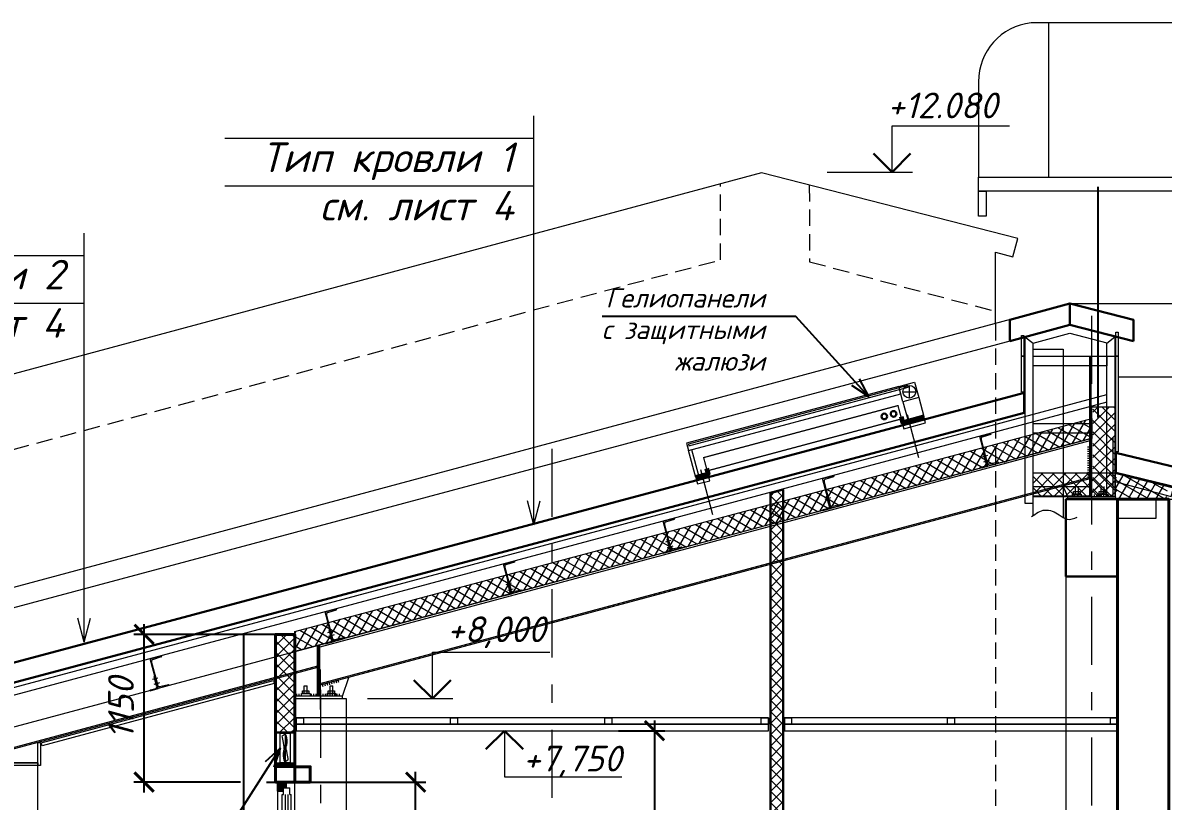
# Model space of a CAD drawing. Header units: millimetres. Extents: x -6419137 to 687965, y -598396 to 179722.
# Drawn here: x 382969 to 391841, y 93322 to 99376 of the extents above; entities that cross this region are included whole.
import ezdxf
from ezdxf.enums import TextEntityAlignment as Align

# ---------------------------------------------------------------- set-up
doc = ezdxf.new("R2010")
doc.units = ezdxf.units.MM
doc.header["$MEASUREMENT"] = 0
doc.linetypes.add('штриховаяX2', pattern=[38.1, 25.4, -12.7])
doc.linetypes.add('Штрихштриховая', pattern=[10936.110735, 5291.666508, -2116.666555, 1411.111116, -2116.666555])
for name, color, linetype, lineweight in [('k_ Металл', 5, 'Continuous', 40), ('крыша_Ном._пера__96', 7, 'Continuous', 13), ('Окна ArchiCAD_Ном._пера__96', 7, 'Continuous', 5), ('оси_Ном._пера__96', 7, 'Continuous', 5), ('отделка', 220, 'Continuous', 0), ('подп стены Инжзащита_Ном._пера__96', 7, 'Continuous', 13), ('подп стены Инжзащита_Ном._пера__99', 7, 'Continuous', 40), ('стены внутр_Ном._пера__96', 7, 'Continuous', 13), ('стены внутр_Ном._пера__99', 7, 'Continuous', 30), ('стены наруж_Ном._пера__96', 7, 'Continuous', 13), ('стены наруж_Ном._пера__99', 7, 'Continuous', 40), ('стены02_Ном._пера__99', 7, 'Continuous', 40), ('текст_Ном._пера__1', 7, 'Continuous', 25), ('текст_Ном._пера__96', 7, 'Continuous', 5), ('чертеж_Ном._пера__91', 250, 'Continuous', 5), ('чертеж_Ном._пера__96', 7, 'Continuous', 13), ('чертеж_Ном._пера__98', 7, 'Continuous', 35), ('Штриховка', 7, 'Continuous', 5)]:
    doc.layers.add(name, color=color, linetype=linetype, lineweight=lineweight)
doc.layers.add('Конструкции', color=7, linetype='Continuous', lineweight=5, true_color=0x0000e6)
doc.layers.add('оборудование_Ном._пера__1', color=7, linetype='Continuous', lineweight=5, true_color=0x7a3d00)
for name, color, linetype in [('крыша', 7, 'Continuous'), ('Окна ArchiCAD', 7, 'Continuous'), ('оси', 7, 'Continuous'), ('размеры', 7, 'Continuous'), ('текст', 7, 'Continuous')]:
    doc.layers.add(name, color=color, linetype=linetype)
doc.styles.get("Standard").update_dxf_attribs({"font": 'isocpeui.ttf'})
doc.styles.add('СГЕНЕРИР_СТИЛЬ_1', font='gost_2_304-81_type.ttf')
doc.dimstyles.get("Standard").update_dxf_attribs({"dimtxt": 150, "dimasz": 100, "dimexe": 100, "dimexo": 100, "dimgap": 80, "dimtad": 1, "dimtoh": 1, "dimdec": 0, "dimzin": 0, "dimdsep": 46, "dimtxsty": 'Standard', "dimblk": 'ARCHTICK', "dimblk2": 'ARCHTICK', "dimcen": 0.09, "dimdle": 100, "dimadec": 0, "dimazin": 0, "dimtfac": 1, "dimtdec": 0, "dimtofl": 0, "dimtmove": 0, "dimatfit": 3, "dimfxl": 1, "dimtolj": 1, "dimtzin": 0, "dimarcsym": 0})
doc.dimstyles.new('STEP', dxfattribs={"dimtxt": 200, "dimasz": 150, "dimexe": 80, "dimexo": 80, "dimgap": 80, "dimtad": 1, "dimdec": 0, "dimzin": 0, "dimdsep": 46, "dimtxsty": 'Standard', "dimblk": 'ARCHTICK', "dimcen": 150, "dimdle": 80, "dimadec": 0, "dimazin": 0, "dimtfac": 1, "dimtdec": 0, "dimtofl": 0, "dimtmove": 1, "dimatfit": 3, "dimfxl": 1, "dimtolj": 1, "dimtzin": 0, "dimarcsym": 0})
pattern_1 = [(45, (-48736.06, 50883.57), (-44.194174, 44.194174), []), (135, (-48736.06, 50883.57), (-44.194174, -44.194174), [])]

# ---------------------------------------------------------------- blocks, each defined once
blk = doc.blocks.new('Стандартный маркер сетки[19]_3', base_point=(122747.3, 1172.5))
at = {"layer": 'оси_Ном._пера__96', "linetype": 'Штрихштриховая', "ltscale": 0.1}
blk.add_line((122747.3, -2142), (122747.3, 11720.8), dxfattribs=at)
at = {"layer": 'оси_Ном._пера__96', "style": 'СГЕНЕРИР_СТИЛЬ_1'}
blk.add_attdef('AC_MarkerText_1', text='', height=350, rotation=360, dxfattribs=at).set_placement((122591.2, -3811.7), align=Align.BOTTOM_LEFT)
blk = doc.blocks.new('Линия_3_3', base_point=(116811.5, 8232.6))
at = {"layer": 'текст_Ном._пера__96', "linetype": 'Continuous'}
for q in [(116811.5, 11413.2), (116761.5, 8419.2), (116861.5, 8419.2)]:
    blk.add_line((116811.5, 8232.6), q, dxfattribs=at)
blk = doc.blocks.new('Стандартный маркер сетки[17]_3', base_point=(114347.3, 2539.6))
at = {"layer": 'оси_Ном._пера__96', "linetype": 'Штрихштриховая', "ltscale": 0.1}
blk.add_line((114347.3, 8601.8), (114347.3, -2142), dxfattribs=at)
at = {"layer": 'оси_Ном._пера__96', "style": 'СГЕНЕРИР_СТИЛЬ_1'}
blk.add_attdef('AC_MarkerText_1', text='', height=350, rotation=360, dxfattribs=at).set_placement((114208.2, -3811.7), align=Align.BOTTOM_LEFT)
blk = doc.blocks.new('Элемент разреза_21_1')
at = {"layer": 'Окна ArchiCAD_Ном._пера__96', "linetype": 'Continuous', "true_color": 0x33ccff}
for points in [[(63482.2, 7305), (63482.2, 7350), (63412.2, 7350), (63412.2, 7280), (63457.2, 7280), (63457.2, 7305)], [(63457.2, 5020), (63412.2, 5020), (63412.2, 4950), (63482.2, 4950), (63482.2, 4995), (63457.2, 4995)]]:
    blk.add_hatch(color=140, dxfattribs=at).paths.add_polyline_path(points)
at = {"layer": 'Окна ArchiCAD_Ном._пера__96', "linetype": 'Continuous'}
for p, q in [((63412.2, 7350), (63412.2, 5020)), ((63545.7, 4950), (63545.7, 7350))]:
    blk.add_line(p, q, dxfattribs=at)
at = {"layer": 'Окна ArchiCAD_Ном._пера__96', "color": 140, "linetype": 'Continuous', "true_color": 0x33ccff}
for p, q in [((63412.2, 7350), (63482.2, 7350)), ((63412.2, 7280), (63412.2, 7350)), ((63412.2, 7280), (63457.2, 7280)), ((63457.2, 7255), (63457.2, 7305)), ((63457.2, 7305), (63507.2, 7305)), ((63457.2, 7280), (63457.2, 7305)), ((63457.2, 7305), (63482.2, 7305)), ((63482.2, 7305), (63482.2, 7350)), ((63507.2, 7255), (63507.2, 7305)), ((63447.2, 7255), (63457.2, 7255)), ((63447.2, 5845), (63447.2, 7255)), ((63472.2, 5845), (63472.2, 7255)), ((63492.2, 7255), (63492.2, 5845)), ((63507.2, 7255), (63517.2, 7255)), ((63517.2, 5845), (63517.2, 7255)), ((63447.2, 5845), (63457.2, 5845)), ((63447.2, 5795), (63457.2, 5795)), ((63447.2, 5045), (63447.2, 5795)), ((63457.2, 5795), (63457.2, 5845)), ((63472.2, 5045), (63472.2, 5795)), ((63492.2, 5795), (63492.2, 5045)), ((63507.2, 5795), (63507.2, 5845)), ((63507.2, 5845), (63517.2, 5845)), ((63507.2, 5795), (63517.2, 5795)), ((63517.2, 5045), (63517.2, 5795)), ((63412.2, 5020), (63457.2, 5020)), ((63412.2, 4950), (63412.2, 5020)), ((63447.2, 5045), (63457.2, 5045)), ((63457.2, 4995), (63457.2, 5045)), ((63457.2, 4995), (63457.2, 5020)), ((63457.2, 4995), (63507.2, 4995)), ((63457.2, 4995), (63482.2, 4995)), ((63482.2, 4950), (63482.2, 4995)), ((63507.2, 4995), (63507.2, 5045)), ((63507.2, 5045), (63517.2, 5045))]:
    blk.add_line(p, q, dxfattribs=at)
at = {"layer": 'Окна ArchiCAD_Ном._пера__96', "linetype": 'Continuous'}
blk.add_lwpolyline([(63545.7, 7350), (63412.2, 7350)], dxfattribs=at)
blk = doc.blocks.new('_ArchTick')
at = {"color": 0, "linetype": 'ByBlock', "const_width": 0.15}
blk.add_lwpolyline([(-0.5, -0.5), (0.5, 0.5)], dxfattribs=at)
blk = doc.blocks.new('*D664')
at = {"layer": 'Defpoints', "color": 0, "transparency": 16777216}
for p in [(384784.1, 93470), (386024.8, 93470), (385523.4, 91070)]:
    blk.add_point(p, dxfattribs=at)
at = {"layer": 'размеры', "color": 0, "lineweight": -2, "transparency": 16777216}
for p, q in [((386024.8, 90990), (386024.8, 93550)), ((384864.1, 93470), (386104.8, 93470)), ((385603.4, 91070), (386104.8, 91070))]:
    blk.add_line(p, q, dxfattribs=at)
at = {"layer": 'размеры', "color": 0, "lineweight": -2, "transparency": 16777216, "xscale": 150, "yscale": 150, "zscale": 150}
for p, rotation in [((386024.8, 93470), 90), ((386024.8, 91070), 270)]:
    blk.add_blockref('_ArchTick', p, dxfattribs=dict(at, rotation=rotation))
at = {"layer": 'размеры', "color": 0, "transparency": 16777216, "insert": (385844.8, 92270), "char_height": 200, "attachment_point": 5, "rotation": 90}
blk.add_mtext('\\A1;2400', dxfattribs=at)
blk = doc.blocks.new('Отметка высоты (ГОСТ)[26]_3', base_point=(115341, -142))
at = {"layer": 'чертеж_Ном._пера__91', "linetype": 'Continuous'}
for p, q in [((115341, -142), (115341, 308)), ((115341, 308), (116483, 308)), ((114709, -142), (115541, -142))]:
    blk.add_line(p, q, dxfattribs=at)
at = {"layer": 'чертеж_Ном._пера__98', "linetype": 'Continuous', "lineweight": 30}
for q in [(115161, 38), (115521, 38)]:
    blk.add_line((115341, -142), q, dxfattribs=at)
blk = doc.blocks.new('*D669')
at = {"layer": 'Defpoints', "color": 0, "transparency": 16777216}
for p in [(387523.6, 93870.3), (387458.3, 91070), (387883.5, 91070)]:
    blk.add_point(p, dxfattribs=at)
at = {"layer": 'размеры', "color": 0, "lineweight": -2, "transparency": 16777216}
for p, q in [((387603.6, 93870.3), (387963.5, 93870.3)), ((387883.5, 93950.3), (387883.5, 90990)), ((387538.3, 91070), (387963.5, 91070))]:
    blk.add_line(p, q, dxfattribs=at)
at = {"layer": 'размеры', "color": 0, "lineweight": -2, "transparency": 16777216, "xscale": 150, "yscale": 150, "zscale": 150}
for p, rotation in [((387883.5, 93870.3), 90), ((387883.5, 91070), 270)]:
    blk.add_blockref('_ArchTick', p, dxfattribs=dict(at, rotation=rotation))
at = {"layer": 'размеры', "color": 0, "transparency": 16777216, "insert": (387703.5, 92470.2), "char_height": 200, "attachment_point": 5, "rotation": 90}
blk.add_mtext('\\A1;2800', dxfattribs=at)
blk = doc.blocks.new('*D675')
at = {"layer": 'Defpoints', "color": 0, "transparency": 16777216}
for p in [(383912.3, 94619.6), (384934.5, 94619.6), (384740.9, 93470)]:
    blk.add_point(p, dxfattribs=at)
at = {"layer": 'размеры', "color": 0, "lineweight": -2, "transparency": 16777216}
for p, q in [((383912.3, 93390), (383912.3, 94699.6)), ((384854.5, 94619.6), (383832.3, 94619.6)), ((384660.9, 93470), (383832.3, 93470))]:
    blk.add_line(p, q, dxfattribs=at)
at = {"layer": 'размеры', "color": 0, "lineweight": -2, "transparency": 16777216, "xscale": 150, "yscale": 150, "zscale": 150}
for p, rotation in [((383912.3, 94619.6), 90), ((383912.3, 93470), 270)]:
    blk.add_blockref('_ArchTick', p, dxfattribs=dict(at, rotation=rotation))
at = {"layer": 'размеры', "color": 0, "transparency": 16777216, "insert": (383732.3, 94044.8), "char_height": 200, "attachment_point": 5, "rotation": 90}
blk.add_mtext('\\A1;1150', dxfattribs=at)
blk = doc.blocks.new('A$C79FA3FF9')
at = {"layer": 'крыша', "lineweight": 5}
for points in [[(709.4, 6813.1), (-971.7, 6813.1)], [(-837.3, 6813.1), (-837.3, 5613.1)], [(-1380.9, 6357.6), (-1380.9, 5613.1), (1093, 5613.1), (1093, 6475.7)]]:
    blk.add_lwpolyline(points, dxfattribs=at)
for points in [[(-1380.9, 5613.1), (393, 5613.1), (393, 5504.8), (-1380.9, 5504.8)], [(-1380.9, 5504.8), (-1322.2, 5504.8), (-1322.2, 5309), (-1380.9, 5309)]]:
    blk.add_lwpolyline(points, close=True, dxfattribs=at)
blk.add_arc((-921.4, 6356.3), 459.6, 96.28168, 180.16958, dxfattribs=at)
blk = doc.blocks.new('*U591')
for points in [[(0, -0.5), (0, 0.5)], [(1, -0.5), (1, 0.5)], [(2, -0.5), (2, 0.5)], [(3, -0.5), (3, 0.5)], [(4, -0.5), (4, 0.5)], [(5, -0.5), (5, 0.5)], [(6, -0.5), (6, 0.5)], [(7, -0.5), (7, 0.5)]]:
    blk.add_lwpolyline(points)
blk = doc.blocks.new('*U594')
for points in [[(0, -0.5), (0, 0.5)], [(1, -0.5), (1, 0.5)], [(2, -0.5), (2, 0.5)], [(3, -0.5), (3, 0.5)], [(4, -0.5), (4, 0.5)], [(5, -0.5), (5, 0.5)], [(6, -0.5), (6, 0.5)], [(7, -0.5), (7, 0.5)]]:
    blk.add_lwpolyline(points)
blk = doc.blocks.new('*U590')
for points in [[(0, -0.5), (0, 0.5)], [(1, -0.5), (1, 0.5)], [(2, -0.5), (2, 0.5)]]:
    blk.add_lwpolyline(points)
blk = doc.blocks.new('*U592')
for points in [[(0, -0.5), (0, 0.5)], [(1, -0.5), (1, 0.5)]]:
    blk.add_lwpolyline(points)
blk = doc.blocks.new('*U589')
for points in [[(0, -0.5), (0, 0.5)], [(1, -0.5), (1, 0.5)], [(2, -0.5), (2, 0.5)], [(3, -0.5), (3, 0.5)], [(4, -0.5), (4, 0.5)], [(5, -0.5), (5, 0.5)], [(6, -0.5), (6, 0.5)], [(7, -0.5), (7, 0.5)], [(8, -0.5), (8, 0.5)], [(9, -0.5), (9, 0.5)], [(10, -0.5), (10, 0.5)], [(11, -0.5), (11, 0.5)], [(12, -0.5), (12, 0.5)], [(13, -0.5), (13, 0.5)]]:
    blk.add_lwpolyline(points)
blk = doc.blocks.new('*U595')
for p, q in [((0, 0), (0, 240)), ((0, 240), (90, 240)), ((5.6, 22), (5.6, 218)), ((86.2, 231.8), (15.6, 228.5)), ((90, 240), (90, 235.8)), ((90, 0), (0, 0)), ((86.2, 8.2), (15.6, 11.5)), ((90, 4.2), (90, 0))]:
    blk.add_line(p, q)
for centre, radius, start, end in [((16.1, 218), 10.5, 92.70236, 180), ((86, 235.8), 4, 272.70236, 360), ((16.1, 22), 10.5, 180, 267.29764), ((86, 4.2), 4, 0, 87.29764)]:
    blk.add_arc(centre, radius, start, end)
blk = doc.blocks.new('*U593')
at = {"color": 0, "linetype": 'ByBlock', "lineweight": -2}
for p, q in [((-6, 16), (-6, 96.7)), ((0, 100), (-2.7, 100)), ((0, 0), (0, 100)), ((-63, 0), (-63, 2.7)), ((-63, 0), (0, 0)), ((-59.7, 6), (-16, 6))]:
    blk.add_line(p, q, dxfattribs=at)
for centre, radius, start, end in [((-2.7, 96.7), 3.3, 89.04503, 179.97781), ((-59.7, 2.7), 3.3, 90, 180), ((-16, 16), 10, 270, 0)]:
    blk.add_arc(centre, radius, start, end, dxfattribs=at)
blk = doc.blocks.new('A$C38E10AA4')
at = {"layer": 'Штриховка', "lineweight": 0}
h = blk.add_hatch(dxfattribs=at)
h.set_pattern_fill('ANSI37', color=52, scale=500, angle=90)
h.set_pattern_definition([(135, (48216.44, -439061.11), (-44.194174, -44.194174), []), (225, (48216.44, -439061.11), (44.194174, -44.194174), [])])
h.paths.add_polyline_path([(2714.9, 1088), (3353.4, 1088), (3353.4, 1273), (2714.9, 1273)])
h = blk.add_hatch(dxfattribs=at)
h.set_pattern_fill('ANSI37', color=52, scale=500, angle=105)
h.set_pattern_definition([(150, (-115389.38, -120404.83), (-31.25, -54.126588), []), (240, (-115389.38, -120404.83), (54.126588, -31.25), [])])
h.paths.add_polyline_path([(3351.9, 1269.1), (3757.9, 1167.8), (3756.1, 1068), (3351.9, 1068), (3351.9, 1068)])
at = {"color": 52, "lineweight": 5}
blk.add_lwpolyline([(2714.9, 937.3), (2714.9, 2236), (2948, 2236), (2948, 927.1)], dxfattribs=at)
for points in [[(1702.6, 1827), (1742.6, 1678.9)], [(1825.3, 1859.8), (1865.3, 1711.7)], [(91.2, 1236.6), (34.9, 1447.1)], [(116.5, 1243.4), (60.3, 1453.9)]]:
    blk.add_lwpolyline(points)
at = {"layer": 'k_ Металл', "lineweight": 0}
for points in [[(2361.2, 1407.9), (2318, 1395.2)], [(2373.4, 1369.8), (2330.2, 1357.1)], [(1139, 1080.2), (1095.9, 1067.5)], [(-102.7, 747.5), (-145.8, 734.8)], [(-87.6, 703.1), (-130.7, 690.4)], [(-1344.4, 414.8), (-1387.5, 402.1)], [(-1329.3, 370.3), (-1372.5, 357.6)], [(-2732.2, 42.7), (-2775.3, 30)], [(-2722.4, 13.8), (-2765.6, 1.1)], [(-4093.5, -322), (-4136.7, -334.7)], [(-4081.3, -360.1), (-4124.5, -372.8)]]:
    blk.add_lwpolyline(points, dxfattribs=at)
at = {"layer": 'Конструкции', "color": 253, "lineweight": 0, "ltscale": 200, "true_color": 0xa3a3a3}
blk.add_line((3166.2, 1088), (3166.2, 2182.6), dxfattribs=at)
at = {"layer": 'Конструкции', "linetype": 'Continuous', "lineweight": 0, "ltscale": 5}
for p, q in [((3156.4, 1538.3), (-5234.6, -710.4)), ((3156.4, 1524.2), (-2834.6, -81.4)), ((3156.4, 1237.7), (-2834.6, -367.9)), ((3156.4, 1227.3), (-2834.6, -378.2)), ((756.4, 594.6), (-2834.6, -367.8)), ((756.4, 584.2), (-2834.6, -378.1)), ((-2852.6, -229.2), (-5240.6, -869.2)), ((-2852.6, -239.6), (-5240.6, -879.5))]:
    blk.add_line(p, q, dxfattribs=at)
at = {"layer": 'Конструкции', "color": 5, "lineweight": 0, "ltscale": 200}
for p, q in [((3338.2, 1088), (3338.2, 1552.3)), ((2985.8, 1088), (2948.1, 1171.5))]:
    blk.add_line(p, q, dxfattribs=at)
at = {"layer": 'Конструкции', "lineweight": 0}
for p, q in [((3338.2, 1088), (3338.2, 1443.5)), ((3338.2, 1088), (3338.2, 1443.5)), ((3338.2, 1088), (3338.2, 1443.5)), ((3045.3, 1108), (3045.3, 1168)), ((3045.3, 1168), (3067.5, 1168)), ((3067.5, 1108), (3067.5, 1168)), ((3245.3, 1108), (3245.3, 1168)), ((3267.5, 1108), (3267.5, 1168)), ((-2852.6, -462), (-2852.6, -72.2)), ((-2843.6, -462), (-2843.6, -69.5)), ((-2834.6, -462), (-2834.6, -67.1)), ((-2954.7, -442), (-2954.7, -382)), ((-2954.7, -382), (-2932.5, -382)), ((-2932.5, -442), (-2932.5, -382)), ((-2754.7, -442), (-2754.7, -382)), ((-2754.7, -382), (-2732.5, -382)), ((-2732.5, -442), (-2732.5, -382))]:
    blk.add_line(p, q, dxfattribs=at)
at = {"layer": 'Конструкции', "linetype": 'Continuous', "lineweight": 0, "ltscale": 5}
for points in [[(3001.9, 2592), (3001.9, 2526.8)], [(2651.9, 2331.8), (3001.9, 2425.7), (3351.9, 2332.7)], [(2714.9, 2283.5), (3002, 2360.5), (3289.7, 2284.1)], [(3288.9, 1822.4), (-6027.6, -674.2), (-6043.1, -616.2), (3288.9, 1884.6)]]:
    blk.add_lwpolyline(points, dxfattribs=at)
for points in [[(2651.9, 2329.5), (2651.9, 1038), (2714.9, 1038), (2714.9, 2281.2)], [(3351.9, 2333), (3351.9, 1088), (3288.9, 1088), (3288.9, 2283.7)], [(3288.9, 2106.6), (2714.9, 2106.6), (2714.9, 2182.6), (3288.9, 2182.6)], [(3156.4, 1581.9), (2714.9, 1581.9), (2714.9, 1657.9), (3156.4, 1657.9)], [(3156.4, 1092), (2714.9, 1092), (2714.9, 1168), (3156.4, 1168)]]:
    blk.add_lwpolyline(points, close=True, dxfattribs=at)
at = {"layer": 'Конструкции', "color": 253, "lineweight": 0, "ltscale": 200, "true_color": 0xa3a3a3}
blk.add_lwpolyline([(3351.9, 1088), (3156.4, 1088), (3156.4, 2182.6), (3351.9, 2182.6)], close=True, dxfattribs=at)
at = {"layer": 'Конструкции'}
for points in [[(3288.9, 1822.4), (3288.9, 1884.6)], [(3789.7, 1089.6), (3807.4, 1155.4), (3351.9, 1269.2), (3351.9, 1206.9), (3789.7, 1089.6)]]:
    blk.add_lwpolyline(points, dxfattribs=at)
at = {"layer": 'Конструкции', "lineweight": 0}
for points in [[(3356.1, 1068), (2985.8, 1068), (2985.8, 1088), (3356.1, 1088)], [(3356.1, 1068), (2985.8, 1068), (2985.8, 1088), (3356.1, 1088)], [(3356.1, 1068), (2985.8, 1068), (2985.8, 1088), (3356.1, 1088)], [(3090.4, 1088), (3022.4, 1088), (3022.4, 1108), (3090.4, 1108)], [(3080.4, 1108), (3030.4, 1108), (3030.4, 1128), (3080.4, 1128)], [(3290.4, 1088), (3222.4, 1088), (3222.4, 1108), (3290.4, 1108)], [(3280.4, 1108), (3230.4, 1108), (3230.4, 1128), (3280.4, 1128)], [(-2909.6, -462), (-2977.6, -462), (-2977.6, -442), (-2909.6, -442)], [(-2919.6, -442), (-2969.6, -442), (-2969.6, -422), (-2919.6, -422)], [(-2709.6, -462), (-2777.6, -462), (-2777.6, -442), (-2709.6, -442)], [(-2719.6, -442), (-2769.6, -442), (-2769.6, -422), (-2719.6, -422)], [(-3028.7, -482), (-2658.5, -482), (-2658.5, -462), (-3028.7, -462)]]:
    blk.add_lwpolyline(points, close=True, dxfattribs=at)
at = {"layer": 'Конструкции', "color": 5, "lineweight": 0, "ltscale": 200}
blk.add_lwpolyline([(3356.1, 1068), (2985.8, 1068), (2985.8, 1088), (3356.1, 1088)], close=True, dxfattribs=at)
blk.add_lwpolyline([(3356.1, 1068), (2985.8, 1068), (2985.8, 1088), (3356.1, 1088)], close=True, dxfattribs=at)
blk.add_lwpolyline([(3356.1, 1068), (2985.8, 1068), (2985.8, 1088), (3356.1, 1088)], close=True, dxfattribs=at)
at = {"layer": 'Конструкции', "lineweight": 0}
for points in [[(-3028.7, -462), (-3028.7, -286.8)], [(-2658.5, -462), (-2608.4, -317.5)]]:
    blk.add_lwpolyline(points, dxfattribs=at)
at = {"layer": 'Конструкции', "color": 52, "linetype": 'Continuous', "lineweight": 5, "ltscale": 5}
blk.add_spline([(2702.3, 933.6), (2807.8, 984.4), (2918.6, 946.6), (2979.4, 913.4), (3059.3, 928.4)], degree=3, dxfattribs=at)
at = {"layer": 'крыша', "color": 32, "lineweight": 30, "true_color": 0xb35900}
for points in [[(2533.4, 2296.9), (2533.4, 2463), (3001.9, 2592)], [(3496.4, 2296.9), (3496.4, 2463), (3001.9, 2592), (3001.9, 2425.7), (3496.4, 2296.9)], [(3001.9, 2425.7), (2533.4, 2296.9)], [(-6106.2, -595.6), (2644.7, 1740.4), (2644.7, 1896.9), (-6145, -450.2), (-6106.2, -595.6)], [(3870.6, 1150.8), (3359.8, 1274.3), (3359.8, 1430.8), (3909.4, 1296.2), (3870.6, 1150.8)]]:
    blk.add_lwpolyline(points, dxfattribs=at)
at = {"layer": 'крыша', "color": 32, "lineweight": 9, "true_color": 0xb35900}
for points in [[(2652.7, 2497.3), (-6145.1, 132.9), (-6106.3, -12)], [(-6106.3, -12), (2623.9, 2323.7)]]:
    blk.add_lwpolyline(points, dxfattribs=at)
at = {"layer": 'отделка'}
for points in [[(2642.3, 2182.6), (2623.9, 2182.6), (2623.9, 2341.4), (2642.3, 2341.4)], [(3377.1, 2182.6), (3358.7, 2182.6), (3358.7, 2369.2), (3377.1, 2369.2)]]:
    blk.add_lwpolyline(points, close=True, dxfattribs=at)
at = {"layer": 'отделка', "color": 0, "lineweight": 20}
for points in [[(2623.9, 2182.6), (2642.3, 2182.6), (2642.3, 1901), (2623.9, 1901)], [(3358.7, 2182.6), (3377.1, 2182.6), (3377.1, 1438.3), (3358.7, 1438.3)]]:
    blk.add_lwpolyline(points, close=True, dxfattribs=at)
at = {"layer": 'Штриховка'}
for p, q in [((1707.3, 1904.9), (1797.3, 1904.9)), ((1752.3, 1859.9), (1752.3, 1949.9))]:
    blk.add_line(p, q, dxfattribs=at)
for points in [[(1739.5, 1952.7), (33.6, 1496.5), (36.7, 1484.9), (1742.6, 1941.1)], [(1670.8, 1946), (1793.5, 1978.9), (1825.3, 1859.8), (1702.6, 1827)], [(1670.8, 1946), (19.6, 1504.5), (34.9, 1447.1), (1686.1, 1888.7)], [(1710.6, 1617.1), (1878.8, 1662.6), (1865.6, 1711.8), (1697.4, 1666.4)], [(104.3, 1187.3), (200, 1212.9), (186.8, 1262.2), (91.2, 1236.6)]]:
    blk.add_lwpolyline(points, close=True, dxfattribs=at)
at = {"layer": 'Штриховка', "color": 174, "true_color": 0x0000ad, "const_width": 10}
blk.add_lwpolyline([(179.6, 1289.1), (1691.5, 1693.6), (1663.8, 1797.1), (151.9, 1392.5)], close=True, dxfattribs=at)
at = {"layer": 'Штриховка', "lineweight": 60}
for points in [[(1687.7, 1712.2), (1698.7, 1666.7), (1866.9, 1712.2)], [(173.5, 1307.3), (186.7, 1262.4), (91.1, 1236.9)]]:
    blk.add_lwpolyline(points, dxfattribs=at)
at = {"layer": 'Штриховка'}
for points in [[(1734.6, 1728.8), (1824.3, 1393.6)], [(127.1, 1298.7), (220.7, 949.1)]]:
    blk.add_lwpolyline(points, dxfattribs=at)
at = {"layer": 'Штриховка', "color": 52, "lineweight": 0}
blk.add_lwpolyline([(2714.9, 1088), (2714.9, 1273), (3351.9, 1273), (3351.9, 1088)], close=True, dxfattribs=at)
at = {"layer": 'Штриховка'}
blk.add_circle((1752.3, 1904.9), 49.5, dxfattribs=at)
at = {"layer": 'Штриховка', "color": 1, "lineweight": 30}
blk.add_circle((1557.5, 1712.7), 22.1, dxfattribs=at)
at = {"layer": 'Штриховка', "color": 5, "lineweight": 30}
blk.add_circle((1629.7, 1732.7), 22.1, dxfattribs=at)
at = {"layer": 'k_ Металл', "lineweight": 0, "rotation": 15}
for p in [(2361.9, 1325.6), (1139.8, 997.8), (-101.9, 665.1), (-1343.6, 332.4), (-2731.4, -39.7), (-4092.8, -404.4)]:
    blk.add_blockref('*U593', p, dxfattribs=at)
at = {"layer": 'Конструкции', "lineweight": 0, "rotation": 15}
for p in [(2361.9, 1325.6), (1139.8, 997.8), (-101.9, 665.1), (-1343.6, 332.4), (-2731.4, -39.7), (-4092.8, -404.4)]:
    blk.add_blockref('*U595', p, dxfattribs=at)
at = {"layer": 'Конструкции', "lineweight": 0, "yscale": 18, "zscale": 18}
for name, p, xscale, rotation in [('*U589', (3147.4, 1243.3), -18, 270), ('*U591', (-2809.7, -380.8), 18, 15.22253172593851)]:
    blk.add_blockref(name, p, dxfattribs=dict(at, xscale=xscale, rotation=rotation))
at = {"layer": 'Конструкции', "lineweight": 0, "xscale": 18, "yscale": 18, "zscale": 18}
for name, p in [('*U594', (3192.9, 1097.1)), ('*U592', (-3012.9, -453)), ('*U590', (-2898.1, -453)), ('*U594', (-2807.1, -452.9))]:
    blk.add_blockref(name, p, dxfattribs=at)
blk = doc.blocks.new('A$C704F0043')
at = {"layer": 'оборудование_Ном._пера__1'}
for points in [[(-27.1, 59.1), (-26.6, 56.1), (-18.9, 20.3)], [(-25.1, 68.1), (-5.1, 79.5)], [(-11, -25.9), (-11, -25.9), (-11, -9.6)], [(0.8, -9.6), (0.9, -9.6), (0.9, -25.9), (0.8, -25.9)], [(16.9, -94.6), (16.3, -91.6), (8.6, -55.8)], [(14.9, -103.6), (-5.1, -115)]]:
    blk.add_lwpolyline(points, dxfattribs=at)
for centre, radius, start, end in [((-18.9, 62.1), 8.72, 135.76912, 199.74953), ((-86, 40.1), 89.9, 326.45694, 25.976), ((75.7, -75.6), 89.9, 146.45694, 205.976), ((8.6, -97.6), 8.72, 315.76912, 19.74953)]:
    blk.add_arc(centre, radius, start, end, dxfattribs=at)
for centre, major_axis in [((-5.1, 32.9), (0, 46.6)), ((-5.1, -68.4), (0, -46.6))]:
    blk.add_ellipse(centre, major_axis=major_axis, ratio=0.305933, start_param=1.84417, end_param=6.283185, dxfattribs=at)

msp = doc.modelspace()

# ---------------------------------------------------------------- hatches: boundary and pattern name
at = {"layer": 'стены внутр_Ном._пера__96'}
h = msp.add_hatch(dxfattribs=at)
h.set_pattern_fill('ANSI37', color=256, scale=500)
h.set_pattern_definition(pattern_1)
h.paths.add_polyline_path([(388884.5, 95745.7), (388784.5, 95718.9), (388784.5, 93170), (388884.5, 93170)])
at = {"layer": 'стены наруж_Ном._пера__99', "lineweight": 0}
h = msp.add_hatch(dxfattribs=at)
h.set_pattern_fill('ANSI37', color=251, scale=500)
h.set_pattern_definition([(45, (-52524.53, 50488.62), (-44.194174, 44.194174), []), (135, (-52524.53, 50488.62), (-44.194174, -44.194174), [])])
h.paths.add_polyline_path([(385084.5, 93591), (385084.5, 94619.6), (384934.5, 94619.6), (384934.5, 93591)])
h.paths.add_polyline_path([(384934.5, 93850.8), (385084.5, 93850.8), (385084.5, 93619.5), (384934.5, 93619.5)], flags=16)
at = {"layer": 'Штриховка', "lineweight": 0}
h = msp.add_hatch(dxfattribs=at)
h.set_pattern_fill('ANSI37', color=52, scale=500)
h.set_pattern_definition(pattern_1)
h.paths.add_polyline_path([(391294.3, 96388.9), (391294.3, 95690), (391480, 95690), (391466.2, 96383)])
h = msp.add_hatch(dxfattribs=at)
h.set_pattern_fill('ANSI37', color=52, scale=500, angle=105)
h.set_pattern_definition([(150, (258372.1, -28970.68), (-31.25, -54.126588), []), (240, (258372.1, -28970.68), (54.126588, -31.25), [])])
h.paths.add_polyline_path([(390828.4, 96174.1), (390828.4, 96018), (391284.5, 96142.2), (391284.5, 96298.3)])
h.paths.add_polyline_path([(385084.5, 94642.8), (385084.5, 94486.9), (390828.4, 96018), (390828.4, 96174.1)])

# ---------------------------------------------------------------- linework, layer by layer
at = {"layer": 'k_ Металл'}
msp.add_lwpolyline([(385084.5, 93590), (385084.5, 93470), (385204.5, 93470), (385204.5, 93590), (385084.5, 93590)], dxfattribs=at)
at = {"layer": 'Конструкции', "color": 0}
for points in [[(391484.5, 95670), (391084.5, 95670), (391084.5, 91040), (391484.5, 91040)], [(385484.5, 91040), (385084.5, 91040), (385084.5, 94120), (385484.5, 94120)]]:
    msp.add_lwpolyline(points, close=True, dxfattribs=at)
at = {"layer": 'Конструкции', "color": 0, "lineweight": 30}
msp.add_lwpolyline([(391084.5, 95670), (391484.4, 95670), (391484.4, 95070), (391084.5, 95070)], close=True, dxfattribs=at)
at = {"layer": 'Конструкции', "color": 0, "lineweight": 20}
msp.add_lwpolyline([(391484.5, 95670), (391784.5, 95670), (391784.5, 95520), (391484.5, 95520)], close=True, dxfattribs=at)
at = {"layer": 'Конструкции', "color": 5}
msp.add_lwpolyline([(385284.5, 94036.3), (385284.5, 94346.9)], dxfattribs=at)
at = {"layer": 'Конструкции', "color": 0}
msp.add_lwpolyline([(383084.5, 91053), (383084.5, 93620), (382684.5, 93620), (382684.5, 91073.5)], dxfattribs=at)
at = {"layer": 'оборудование_Ном._пера__1'}
for points in [[(385084.5, 93860.1), (384934.5, 93860.1), (384934.5, 93610.1), (385084.5, 93610.1)], [(385084.5, 93850.8), (384934.5, 93850.8), (384934.5, 93619.5), (385084.5, 93619.5)], [(384970.6, 93850.8), (385047.7, 93850.8), (385047.7, 93619.5), (384970.6, 93619.5)]]:
    msp.add_lwpolyline(points, close=True, dxfattribs=at)
msp.add_lwpolyline([(385009.5, 93850.8), (385009.5, 93619.5)], dxfattribs=at)
at = {"layer": 'оси_Ном._пера__96', "color": 172, "linetype": 'Штрихштриховая', "ltscale": 0.1}
msp.add_line((387084.5, 96063.5), (387084.5, 82445.6), dxfattribs=at)
at = {"layer": 'отделка'}
for points in [[(384918.8, 94261.7), (384925.1, 94237.5), (383118.9, 93751.6), (383112.5, 93775.8)], [(385096.2, 93920.3), (388769, 93920.3), (388769, 93970.3), (385096.2, 93970.3)], [(385096.2, 93970.3), (385151.4, 93970.3), (385151.4, 93920.3), (385096.2, 93920.3)], [(386296.2, 93970.3), (386351.4, 93970.3), (386351.4, 93920.3), (386296.2, 93920.3)], [(387496.2, 93970.3), (387551.4, 93970.3), (387551.4, 93920.3), (387496.2, 93920.3)], [(388713.7, 93970.3), (388769, 93970.3), (388769, 93920.3), (388713.7, 93920.3)], [(388894.1, 93920.3), (391485.4, 93920.3), (391485.4, 93970.3), (388894.1, 93970.3)], [(388894.1, 93970.3), (388949.4, 93970.3), (388949.4, 93920.3), (388894.1, 93920.3)], [(390162.2, 93970.3), (390217.4, 93970.3), (390217.4, 93920.3), (390162.2, 93920.3)], [(391430.2, 93970.3), (391485.4, 93970.3), (391485.4, 93920.3), (391430.2, 93920.3)], [(385096.2, 93870.3), (388769, 93870.3), (388769, 93920.3), (385096.2, 93920.3)], [(388894.1, 93870.3), (391484.5, 93870.3), (391484.5, 93920.3), (388894.1, 93920.3)], [(383105, 93599.2), (383084.5, 93599.2), (383084.5, 93778.1), (383105, 93778.1)], [(383084.5, 93620), (383084.5, 93599.5), (382684.5, 93599.5), (382684.5, 93620)]]:
    msp.add_lwpolyline(points, close=True, dxfattribs=at)
at = {"layer": 'подп стены Инжзащита_Ном._пера__96', "color": 9, "lineweight": 5}
msp.add_lwpolyline([(394951.2, 93620), (394951.2, 95620), (394655.4, 95620), (394655.4, 96120), (392290.7, 96120), (392290.7, 96620), (391490.6, 96620)], dxfattribs=at)
at = {"layer": 'размеры'}
for points in [[(391332.2, 98100.7), (391332.2, 96306.6)], [(384934.5, 94619.6), (384684.5, 94619.6), (384684.5, 91040)]]:
    msp.add_lwpolyline(points, dxfattribs=at)
at = {"layer": 'размеры', "lineweight": 40}
msp.add_lwpolyline([(385084.5, 93470), (384934.5, 93470), (384934.5, 93591), (385084.5, 93591)], close=True, dxfattribs=at)
at = {"layer": 'стены внутр_Ном._пера__99', "color": 34}
msp.add_lwpolyline([(388884.5, 93170), (388884.5, 95745.7), (388784.5, 95718.9), (388784.5, 93170), (388884.5, 93170)], dxfattribs=at)
at = {"layer": 'стены наруж_Ном._пера__96'}
for points in [[(390535.2, 97591.2), (390670.2, 97555.1), (390709, 97700), (388714.5, 98208.9), (375985.7, 94786.8), (376024.5, 94641.9), (376084.5, 94658), (376084.5, 94233.2), (375985.8, 94206.7), (376024.5, 94061.8), (376084.5, 94077.9), (376085.1, 86720.2), (376065.1, 86720.2), (376065, 86120.2), (377104.5, 86120.2), (377104.5, 86720), (377084.5, 86720), (377084.5, 89577.4), (382084.5, 89577.4), (382084.5, 89577.4)], [(390535.1, 97037.9), (390535.2, 97591.2)]]:
    msp.add_lwpolyline(points, dxfattribs=at)
at = {"layer": 'стены наруж_Ном._пера__99', "linetype": 'Continuous'}
msp.add_lwpolyline([(391884.5, 91070), (391884.3, 95670), (391484.3, 95670), (391484.5, 91040), (391884.5, 91040)], dxfattribs=at)
at = {"layer": 'стены наруж_Ном._пера__99'}
msp.add_lwpolyline([(385084.5, 93470), (384934.5, 93470), (384934.5, 94619.6), (385084.5, 94619.6)], close=True, dxfattribs=at)
at = {"layer": 'стены02_Ном._пера__99', "color": 254, "linetype": 'штриховаяX2', "lineweight": 9, "ltscale": 5, "true_color": 0xd3d2db}
for points in [[(376084.5, 94233.2), (388397.4, 97532.9), (388397.4, 98123.6)], [(389087.2, 98113.8), (389090.3, 97517.9), (390535.1, 97132)], [(390535.2, 97032.5), (390535.2, 90861.8), (391803.7, 90522.5)]]:
    msp.add_lwpolyline(points, dxfattribs=at)
at = {"layer": 'текст_Ном._пера__96', "linetype": 'Continuous'}
for p, q in [((386944.3, 98476.9), (384540.4, 98476.9)), ((386944.3, 98106.9), (384540.4, 98106.9)), ((383446.2, 97564.3), (381189.5, 97564.3)), ((383446.2, 97194.3), (381189.5, 97194.3))]:
    msp.add_line(p, q, dxfattribs=at)
at = {"layer": 'чертеж_Ном._пера__96', "linetype": 'Continuous'}
for points in [[(391115.4, 97194), (393719.7, 97194)], [(391413.6, 95670), (393848.3, 95670)]]:
    msp.add_lwpolyline(points, dxfattribs=at)
at = {"layer": 'Штриховка', "color": 52, "lineweight": 0}
msp.add_lwpolyline([(391284.5, 96388.9), (391466.2, 96388.9), (391466.2, 95690), (391284.5, 95690)], close=True, dxfattribs=at)
msp.add_lwpolyline([(385084.5, 94486.8), (385084.5, 94486.8), (385084.5, 94642.6), (391284.5, 96298.1), (391284.5, 96142.4), (385084.5, 94486.8)], dxfattribs=at)

# ---------------------------------------------------------------- block references
at = {"layer": 'крыша_Ном._пера__96'}
msp.add_blockref('A$C38E10AA4', (388113.5, 94602), dxfattribs=at)
at = {"layer": 'оборудование_Ном._пера__1', "xscale": 1.1025, "yscale": 1.1025, "zscale": 1.1025}
msp.add_blockref('A$C704F0043', (385015.1, 93754.8), dxfattribs=at)
at = {"layer": 'Окна ArchiCAD'}
msp.add_blockref('Элемент разреза_21_1', (321538.8, 86120), dxfattribs=at)
at = {"layer": 'оси', "color": 251, "linetype": 'Continuous', "lineweight": 13}
for name, p in [('Стандартный маркер сетки[19]_3', (391284.5, 86760.2)), ('Стандартный маркер сетки[17]_3', (385284.5, 88127.2))]:
    msp.add_blockref(name, p, dxfattribs=at)
at = {"layer": 'текст', "linetype": 'Continuous'}
for p in [(386944.3, 95471.4), (383446.2, 94558.8)]:
    msp.add_blockref('Линия_3_3', p, dxfattribs=at)
at = {"layer": 'чертеж_Ном._пера__96'}
msp.add_blockref('A$C79FA3FF9', (391785.2, 92563.3), dxfattribs=at)
at = {"layer": 'чертеж_Ном._пера__96', "linetype": 'Continuous', "xscale": 0.8, "yscale": 0.8, "zscale": 0.8}
for p in [(389731, 98215.8), (386155.4, 94120)]:
    msp.add_blockref('Отметка высоты (ГОСТ)[26]_3', p, dxfattribs=at)
at = {"layer": 'чертеж_Ном._пера__96', "linetype": 'Continuous', "xscale": -0.8, "yscale": 0.8, "zscale": 0.8, "rotation": 180}
msp.add_blockref('Отметка высоты (ГОСТ)[26]_3', (386716.1, 93870.3), dxfattribs=at)

# ---------------------------------------------------------------- texts
at = {"layer": 'отделка', "insert": (387626.2, 93506.7), "char_height": 200, "attachment_point": 9}
msp.add_mtext('+7,750', dxfattribs=at)
at = {"layer": 'подп стены Инжзащита_Ном._пера__99'}
msp.add_text('+12.080', height=200, dxfattribs=at).set_placement((389694, 98633.9))
at = {"layer": 'подп стены Инжзащита_Ном._пера__99', "insert": (387035.1, 94512.5), "char_height": 200, "attachment_point": 9}
msp.add_mtext('+8,000', dxfattribs=at)
at = {"layer": 'текст_Ном._пера__1', "linetype": 'Continuous', "attachment_point": 3, "line_spacing_factor": 0.981818}
for s, insert, char_height in [('Тип кровли 1\\Pсм. лист 4', (386787.8, 98445.5), 230), ('Тип кровли 2\\Pсм. лист 4', (383289.7, 97532.9), 230), ('Гелиопанели\\Pс защитными\\P жалюзи', (388743.7, 97311.9), 150)]:
    msp.add_mtext(s, dxfattribs=dict(at, insert=insert, char_height=char_height))

# ---------------------------------------------------------------- dimensions: what is measured, and where the dimension line sits
at = {"layer": 'размеры'}
for base, p1, p2, picture, middle in [((383912.3, 94619.6), (384740.9, 93470), (384934.5, 94619.6), '*D675', (383732.3, 94044.8)), ((387883.5, 91070), (387523.6, 93870.3), (387458.3, 91070), '*D669', (387703.5, 92470.2)), ((386024.8, 93470), (385523.4, 91070), (384784.1, 93470), '*D664', (385844.8, 92270))]:
    dim = msp.add_linear_dim(base=base, p1=p1, p2=p2, angle=90, dimstyle='STEP', dxfattribs=at)
    dim.commit()
    dim.dimension.update_dxf_attribs({"geometry": picture, "text_midpoint": middle})

# ---------------------------------------------------------------- leaders
at = {"layer": 'чертеж_Ном._пера__96', "linetype": 'Continuous', "lineweight": 5}
for points in [[(389548.8, 96470.7), (388981.8, 97091.1), (387474.9, 97091.1)], [(384970.6, 93735.1), (384523.9, 93036.1), (383177.6, 93036.1)]]:
    msp.add_leader(points, dimstyle='Standard', override={"dimscale": 1, "dimtxt": 200, "dimasz": 150, "dimexe": 80, "dimexo": 50, "dimgap": 80, "dimtad": 0, "dimdec": 0, "dimdle": 80, "dimtdec": 0, "dimtmove": 1, "dimldrblk": 'Open30'}, dxfattribs=at)

doc.saveas('drawing.dxf')
